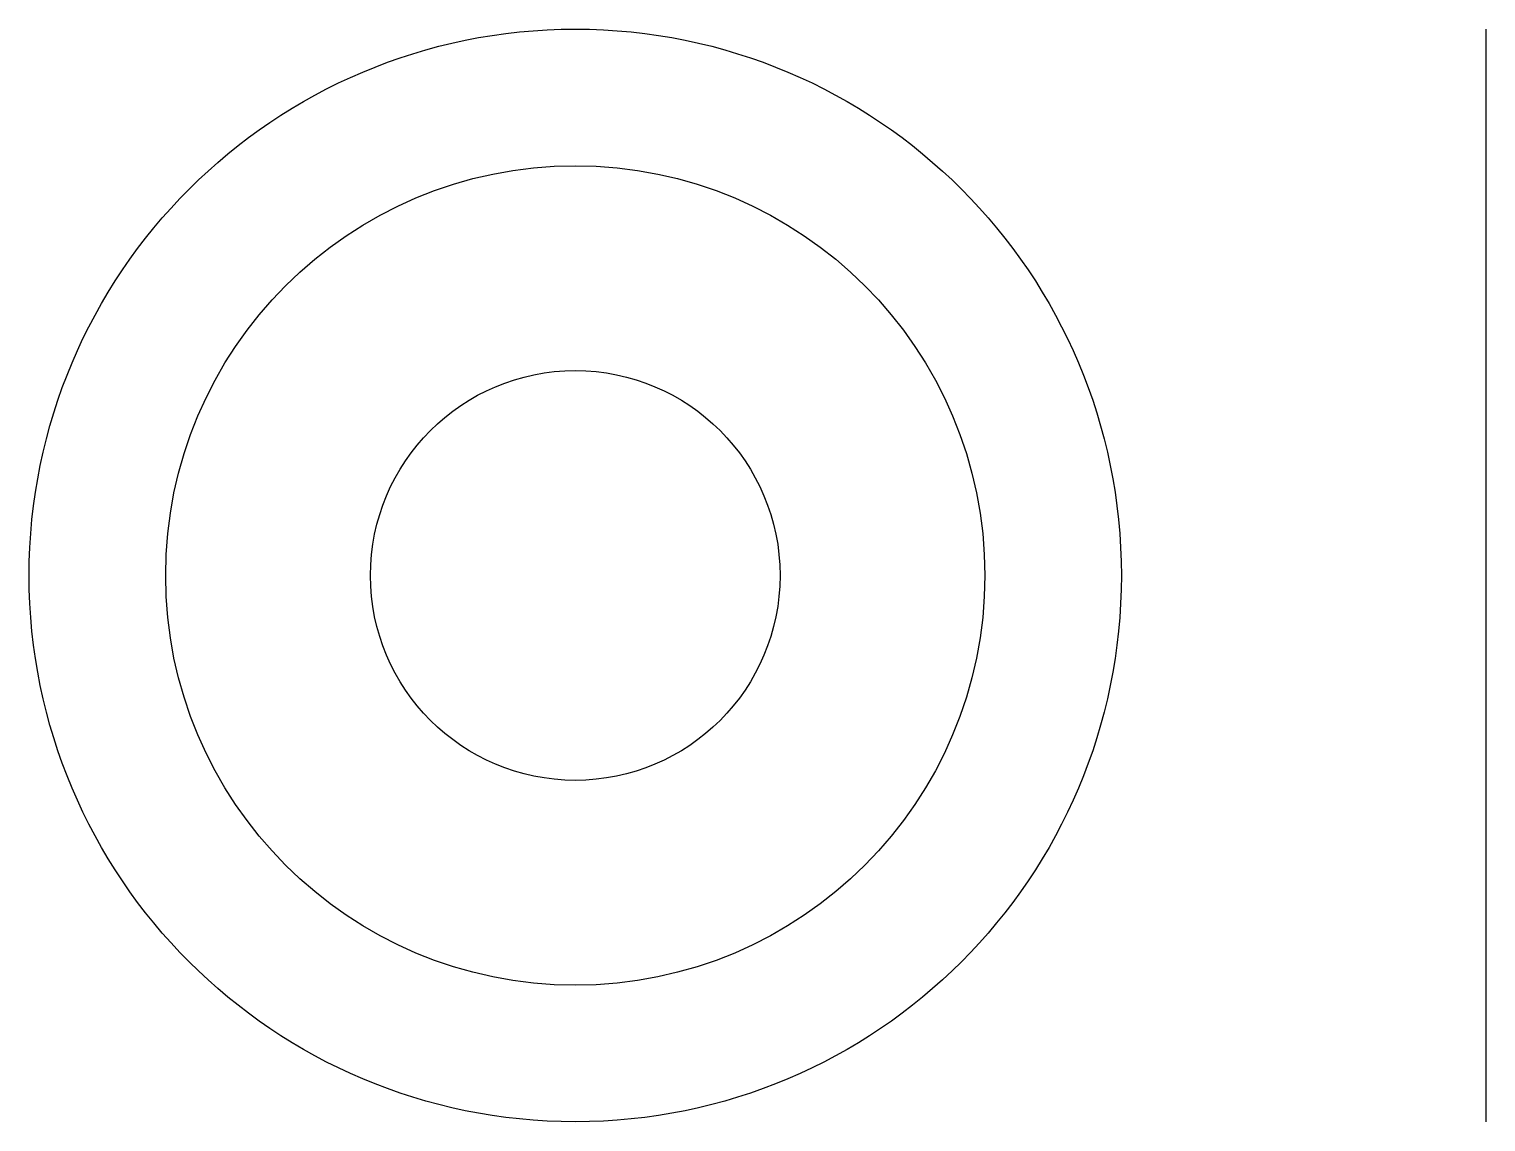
# Model space of a CAD drawing. Header units: millimetres. Extents: x 230 to 337, y 103 to 183.
import ezdxf

# ---------------------------------------------------------------- set-up
doc = ezdxf.new("R2010")
doc.units = ezdxf.units.MM

msp = doc.modelspace()

# ---------------------------------------------------------------- linework, layer by layer
msp.add_line((336.95, 182.78, 15), (336.95, 102.78, 15))
for centre, radius in [((270.25, 142.78, 15), 40), ((270.25, 142.78, 35), 30), ((270.25, 142.78, 35), 30), ((270.25, 142.78, 20), 15)]:
    msp.add_circle(centre, radius)

doc.saveas('drawing.dxf')
